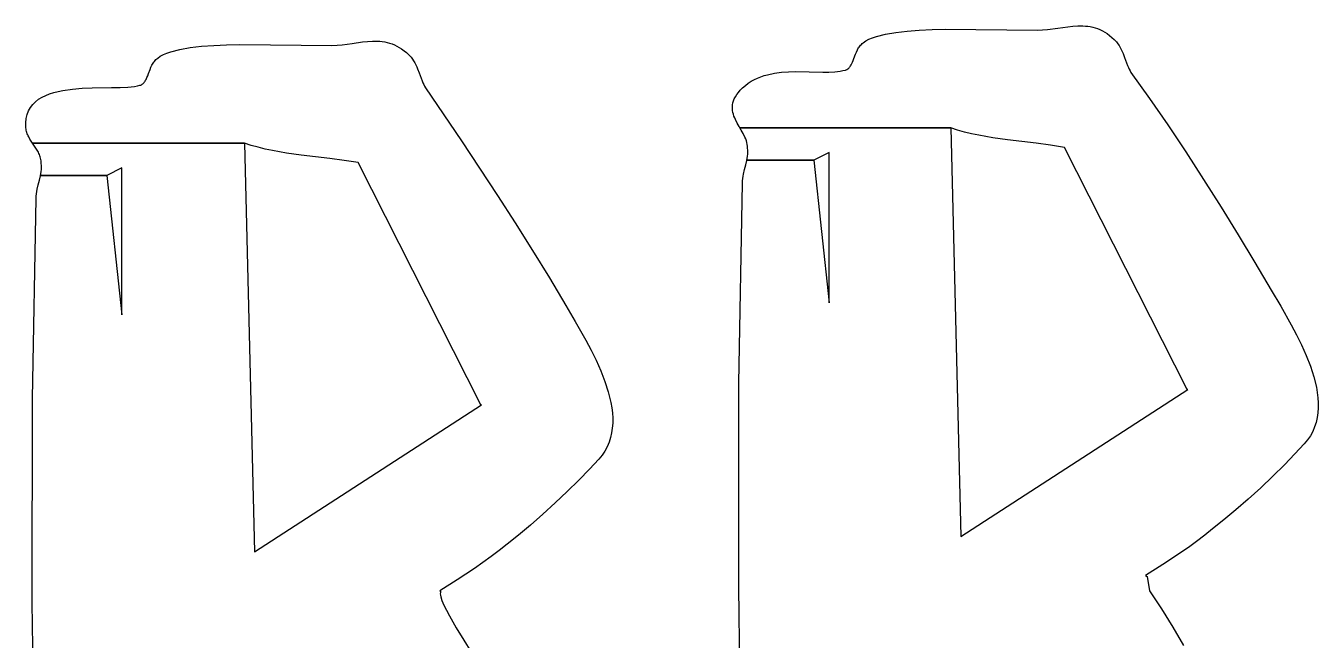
# Model space of a CAD drawing. Header units: millimetres. Extents: x 73 to 173, y -160 to -92.
# Drawn here: x 167.391 to 169.601, y -143.341 to -142.291 of the extents above; entities that cross this region are included whole.
import ezdxf

# ---------------------------------------------------------------- set-up
doc = ezdxf.new("R2010")
doc.units = ezdxf.units.MM
doc.layers.add('F.Silkscreen', color=41, linetype='CONTINUOUS', true_color=0xf2eda1)

msp = doc.modelspace()

# ---------------------------------------------------------------- linework, layer by layer
at = {"layer": 'F.Silkscreen', "linetype": 'CONTINUOUS'}
for p, q in [((168.918736, -142.297967), (168.940614, -142.29693)), ((168.940614, -142.29693), (168.963174, -142.296377)), ((168.963174, -142.296377), (169.120856, -142.298005)), ((169.129579, -142.297736), (169.138286, -142.296986)), ((169.138286, -142.296986), (169.155663, -142.294664)), ((169.155663, -142.294664), (169.172937, -142.292211)), ((169.172937, -142.292211), (169.181525, -142.291269)), ((169.181525, -142.291269), (169.190059, -142.290763)), ((169.190059, -142.290763), (169.198549, -142.290772)), ((169.198549, -142.290772), (169.202773, -142.291043)), ((169.202773, -142.291043), (169.206982, -142.291474)), ((169.206982, -142.291474), (169.211185, -142.292154)), ((169.211185, -142.292154), (169.215362, -142.293039)), ((169.215362, -142.293039), (169.219525, -142.294181)), ((169.219525, -142.294181), (169.223664, -142.295575)), ((169.223664, -142.295575), (169.22777, -142.29724)), ((167.949433, -142.320809), (167.966696, -142.318346)), ((167.966696, -142.318346), (167.97529, -142.317426)), ((167.97529, -142.317426), (167.983837, -142.316922)), ((167.983837, -142.316922), (167.992312, -142.316932)), ((167.992312, -142.316932), (167.996542, -142.3172)), ((167.996542, -142.3172), (168.000741, -142.317654)), ((168.000741, -142.317654), (168.004947, -142.318309)), ((168.004947, -142.318309), (168.009126, -142.319203)), ((168.822924, -142.319814), (168.827427, -142.31669)), ((168.827427, -142.31669), (168.832734, -142.313834)), ((168.832734, -142.313834), (168.838763, -142.311266)), ((168.838763, -142.311266), (168.845516, -142.308932)), ((168.845516, -142.308932), (168.860887, -142.304989)), ((168.860887, -142.304989), (168.878472, -142.301887)), ((168.878472, -142.301887), (168.89788, -142.299591)), ((168.89788, -142.299591), (168.918736, -142.297967)), ((169.120856, -142.298005), (169.129579, -142.297736)), ((169.22777, -142.29724), (169.23189, -142.299225)), ((169.23189, -142.299225), (169.235952, -142.30151)), ((169.235952, -142.30151), (169.240025, -142.304146)), ((169.240025, -142.304146), (169.244048, -142.307118)), ((169.244048, -142.307118), (169.248072, -142.310467)), ((169.248072, -142.310467), (169.252054, -142.314215)), ((169.252054, -142.314215), (169.256016, -142.318376)), ((169.256016, -142.318376), (169.258352, -142.321429)), ((167.621174, -142.342829), (167.626474, -142.339994)), ((167.626474, -142.339994), (167.632524, -142.337422)), ((167.632524, -142.337422), (167.639271, -142.335069)), ((167.639271, -142.335069), (167.654654, -142.331132)), ((167.654654, -142.331132), (167.672227, -142.328063)), ((167.672227, -142.328063), (167.691639, -142.325743)), ((167.691639, -142.325743), (167.712502, -142.324147)), ((167.712502, -142.324147), (167.734376, -142.323081)), ((167.734376, -142.323081), (167.756936, -142.322531)), ((167.756936, -142.322531), (167.91461, -142.324175)), ((167.91461, -142.324175), (167.923336, -142.323894)), ((167.923336, -142.323894), (167.932052, -142.32314)), ((167.932052, -142.32314), (167.949433, -142.320809)), ((168.009126, -142.319203), (168.01329, -142.320332)), ((168.01329, -142.320332), (168.017408, -142.32172)), ((168.017408, -142.32172), (168.021535, -142.323402)), ((168.021535, -142.323402), (168.025635, -142.325386)), ((168.025635, -142.325386), (168.029721, -142.327651)), ((168.029721, -142.327651), (168.033756, -142.330295)), ((168.033756, -142.330295), (168.037819, -142.333273)), ((168.037819, -142.333273), (168.041811, -142.336609)), ((168.041811, -142.336609), (168.045807, -142.34037)), ((168.045807, -142.34037), (168.049782, -142.344527)), ((168.807133, -142.346352), (168.809819, -142.339132)), ((168.809819, -142.339132), (168.811343, -142.335529)), ((168.811343, -142.335529), (168.813049, -142.332)), ((168.813049, -142.332), (168.814004, -142.330274)), ((168.814004, -142.330274), (168.815012, -142.328598)), ((168.815012, -142.328598), (168.81608, -142.326957)), ((168.81608, -142.326957), (168.817281, -142.325397)), ((168.817281, -142.325397), (168.818519, -142.323891)), ((168.818519, -142.323891), (168.819901, -142.322455)), ((168.819901, -142.322455), (168.821355, -142.321086)), ((168.821355, -142.321086), (168.822924, -142.319814)), ((169.258352, -142.321429), (169.26047, -142.324616)), ((169.26047, -142.324616), (169.262398, -142.327874)), ((169.262398, -142.327874), (169.264162, -142.331244)), ((169.264162, -142.331244), (169.265794, -142.334675)), ((169.265794, -142.334675), (169.267276, -142.338087)), ((169.267276, -142.338087), (169.269993, -142.345059)), ((167.603586, -142.365295), (167.605108, -142.361685)), ((167.605108, -142.361685), (167.606809, -142.358143)), ((167.606809, -142.358143), (167.607751, -142.35642)), ((167.607751, -142.35642), (167.608757, -142.354748)), ((167.608757, -142.354748), (167.609859, -142.353107)), ((167.609859, -142.353107), (167.611033, -142.351542)), ((167.611033, -142.351542), (167.612289, -142.350031)), ((167.612289, -142.350031), (167.613644, -142.348609)), ((167.613644, -142.348609), (167.615123, -142.347221)), ((167.615123, -142.347221), (167.616672, -142.345988)), ((167.616672, -142.345988), (167.621174, -142.342829)), ((168.049782, -142.344527), (168.052103, -142.347596)), ((168.052103, -142.347596), (168.054231, -142.350758)), ((168.054231, -142.350758), (168.05616, -142.354031)), ((168.05616, -142.354031), (168.057924, -142.357398)), ((168.057924, -142.357398), (168.059541, -142.360808)), ((168.059541, -142.360808), (168.061047, -142.364264)), ((168.79759, -142.363619), (168.798674, -142.362635)), ((168.798674, -142.362635), (168.799671, -142.361523)), ((168.799671, -142.361523), (168.800603, -142.360344)), ((168.800603, -142.360344), (168.801471, -142.359083)), ((168.801471, -142.359083), (168.802293, -142.357704)), ((168.802293, -142.357704), (168.80307, -142.356267)), ((168.80307, -142.356267), (168.804484, -142.353127)), ((168.804484, -142.353127), (168.805817, -142.349814)), ((168.805817, -142.349814), (168.807133, -142.346352)), ((169.269993, -142.345059), (169.275016, -142.358622)), ((169.275016, -142.358622), (169.276331, -142.361837)), ((169.276331, -142.361837), (169.277689, -142.364934)), ((167.594366, -142.386503), (167.595217, -142.385206)), ((167.595217, -142.385206), (167.596044, -142.383847)), ((167.596044, -142.383847), (167.596825, -142.382401)), ((167.596825, -142.382401), (167.59826, -142.379287)), ((167.59826, -142.379287), (167.599571, -142.37599)), ((167.599571, -142.37599), (167.600891, -142.372507)), ((167.600891, -142.372507), (167.603586, -142.365295)), ((168.061047, -142.364264), (168.06376, -142.371217)), ((168.06376, -142.371217), (168.068775, -142.384758)), ((168.068775, -142.384758), (168.070091, -142.38798)), ((168.631618, -142.385657), (168.636916, -142.382718)), ((168.636916, -142.382718), (168.642351, -142.380128)), ((168.642351, -142.380128), (168.647957, -142.377886)), ((168.647957, -142.377886), (168.653607, -142.375925)), ((168.653607, -142.375925), (168.659361, -142.374304)), ((168.659361, -142.374304), (168.671104, -142.371786)), ((168.671104, -142.371786), (168.683058, -142.370197)), ((168.683058, -142.370197), (168.695102, -142.369324)), ((168.695102, -142.369324), (168.707198, -142.369025)), ((168.707198, -142.369025), (168.753683, -142.370058)), ((168.753683, -142.370058), (168.764344, -142.370008)), ((168.764344, -142.370008), (168.774424, -142.369482)), ((168.774424, -142.369482), (168.783819, -142.368304)), ((168.783819, -142.368304), (168.788227, -142.367397)), ((168.788227, -142.367397), (168.792406, -142.366318)), ((168.792406, -142.366318), (168.793873, -142.365843)), ((168.793873, -142.365843), (168.795203, -142.365232)), ((168.795203, -142.365232), (168.796435, -142.364485)), ((168.796435, -142.364485), (168.79759, -142.363619)), ((169.277689, -142.364934), (169.27915, -142.367878)), ((169.27915, -142.367878), (169.280728, -142.370684)), ((169.280728, -142.370684), (169.31224, -142.414933)), ((167.425176, -142.409717), (167.431943, -142.407028)), ((167.431943, -142.407028), (167.439138, -142.404719)), ((167.439138, -142.404719), (167.446651, -142.402803)), ((167.446651, -142.402803), (167.454471, -142.401198)), ((167.454471, -142.401198), (167.470835, -142.398839)), ((167.470835, -142.398839), (167.487731, -142.397422)), ((167.487731, -142.397422), (167.50476, -142.396696)), ((167.50476, -142.396696), (167.537554, -142.39625)), ((167.537554, -142.39625), (167.552469, -142.396087)), ((167.552469, -142.396087), (167.565803, -142.395544)), ((167.565803, -142.395544), (167.577206, -142.394435)), ((167.577206, -142.394435), (167.582004, -142.393573)), ((167.582004, -142.393573), (167.586175, -142.392477)), ((167.586175, -142.392477), (167.58761, -142.39201)), ((167.58761, -142.39201), (167.588943, -142.391396)), ((167.588943, -142.391396), (167.590185, -142.390647)), ((167.590185, -142.390647), (167.591358, -142.389764)), ((167.591358, -142.389764), (167.592433, -142.388794)), ((167.592433, -142.388794), (167.593431, -142.387684)), ((167.593431, -142.387684), (167.594366, -142.386503)), ((168.070091, -142.38798), (168.071441, -142.391092)), ((168.071441, -142.391092), (168.072914, -142.394044)), ((168.072914, -142.394044), (168.074485, -142.396839)), ((168.074485, -142.396839), (168.136077, -142.487666)), ((168.606718, -142.408297), (168.609467, -142.404554)), ((168.609467, -142.404554), (168.612756, -142.400742)), ((168.612756, -142.400742), (168.616557, -142.396839)), ((168.616557, -142.396839), (168.62142, -142.392688)), ((168.62142, -142.392688), (168.626445, -142.388985)), ((168.626445, -142.388985), (168.631618, -142.385657)), ((167.399271, -142.430161), (167.403205, -142.425023)), ((167.403205, -142.425023), (167.407828, -142.420452)), ((167.407828, -142.420452), (167.413078, -142.416391)), ((167.413078, -142.416391), (167.418881, -142.412821)), ((167.418881, -142.412821), (167.425176, -142.409717)), ((168.599245, -142.429165), (168.599524, -142.425838)), ((168.599248, -142.432432), (168.599245, -142.429165)), ((168.599524, -142.425838), (168.600161, -142.422461)), ((168.600161, -142.422461), (168.601185, -142.419024)), ((168.601185, -142.419024), (168.602587, -142.415527)), ((168.602587, -142.415527), (168.604418, -142.411952)), ((168.604418, -142.411952), (168.606718, -142.408297)), ((169.31224, -142.414933), (169.34353, -142.460302)), ((167.39124, -142.456794), (167.391953, -142.449156)), ((167.391953, -142.449156), (167.393585, -142.442173)), ((167.393585, -142.442173), (167.396018, -142.435841)), ((167.396018, -142.435841), (167.399271, -142.430161)), ((168.599587, -142.435645), (168.599248, -142.432432)), ((168.600161, -142.438799), (168.599587, -142.435645)), ((168.600968, -142.441947), (168.600161, -142.438799)), ((168.602001, -142.445057), (168.600968, -142.441947)), ((168.603191, -142.448106), (168.602001, -142.445057)), ((168.604575, -142.451151), (168.603191, -142.448106)), ((168.607666, -142.457166), (168.604575, -142.451151)), ((167.391433, -142.465164), (167.39124, -142.456794)), ((167.391622, -142.467305), (167.391433, -142.465164)), ((167.391953, -142.469384), (167.391622, -142.467305)), ((167.392399, -142.471403), (167.391953, -142.469384)), ((167.392964, -142.473376), (167.392399, -142.471403)), ((167.393644, -142.475289), (167.392964, -142.473376)), ((168.611019, -142.463154), (168.607666, -142.457166)), ((168.612169, -142.465164), (168.611019, -142.463154)), ((168.614483, -142.469127), (168.612169, -142.465164)), ((168.612169, -142.465164), (168.972607, -142.465164)), ((168.972607, -142.465164), (168.612169, -142.465164)), ((168.617785, -142.475103), (168.614483, -142.469127)), ((168.972607, -142.465164), (168.990069, -143.164178)), ((168.984408, -142.468981), (168.972607, -142.465164)), ((168.99631, -142.47239), (168.984408, -142.468981)), ((169.00831, -142.475332), (168.99631, -142.47239)), ((169.34353, -142.460302), (169.374476, -142.506514)), ((167.394386, -142.477158), (167.393644, -142.475289)), ((167.395213, -142.479018), (167.394386, -142.477158)), ((167.396126, -142.480823), (167.395213, -142.479018)), ((167.398139, -142.48433), (167.396126, -142.480823)), ((167.40034, -142.487785), (167.398139, -142.48433)), ((167.402809, -142.491296), (167.40034, -142.487785)), ((167.405045, -142.49456), (167.402809, -142.491296)), ((167.402809, -142.491296), (167.76494, -142.491296)), ((167.76494, -142.491296), (167.402809, -142.491296)), ((167.407393, -142.497999), (167.405045, -142.49456)), ((167.76494, -142.491296), (167.78236, -143.190333)), ((167.776697, -142.495162), (167.76494, -142.491296)), ((167.7886, -142.498512), (167.776697, -142.495162)), ((168.136077, -142.487666), (168.197647, -142.580684)), ((168.620733, -142.48116), (168.617785, -142.475103)), ((168.622015, -142.484211), (168.620733, -142.48116)), ((168.623129, -142.487296), (168.622015, -142.484211)), ((168.624039, -142.490423), (168.623129, -142.487296)), ((168.624706, -142.49357), (168.624039, -142.490423)), ((168.625139, -142.496776), (168.624706, -142.49357)), ((169.020418, -142.47793), (169.00831, -142.475332)), ((169.03259, -142.48021), (169.020418, -142.47793)), ((169.044833, -142.482234), (169.03259, -142.48021)), ((169.069442, -142.485677), (169.044833, -142.482234)), ((169.118747, -142.491513), (169.069442, -142.485677)), ((169.143221, -142.494688), (169.118747, -142.491513)), ((169.167342, -142.498569), (169.143221, -142.494688)), ((167.4097, -142.501498), (167.407393, -142.497999)), ((167.411832, -142.505104), (167.4097, -142.501498)), ((167.412781, -142.506992), (167.411832, -142.505104)), ((167.4137, -142.508871), (167.412781, -142.506992)), ((167.41454, -142.510844), (167.4137, -142.508871)), ((167.415295, -142.512818), (167.41454, -142.510844)), ((167.415974, -142.514875), (167.415295, -142.512818)), ((167.416522, -142.517), (167.415974, -142.514875)), ((167.416966, -142.519192), (167.416522, -142.517)), ((167.800637, -142.501487), (167.7886, -142.498512)), ((167.812736, -142.504088), (167.800637, -142.501487)), ((167.82489, -142.506373), (167.812736, -142.504088)), ((167.837131, -142.508395), (167.82489, -142.506373)), ((167.861757, -142.511831), (167.837131, -142.508395)), ((167.911051, -142.517653), (167.861757, -142.511831)), ((167.935498, -142.520868), (167.911051, -142.517653)), ((168.623967, -142.520385), (168.624537, -142.517472)), ((168.624537, -142.517472), (168.625157, -142.513829)), ((168.625268, -142.500032), (168.625139, -142.496776)), ((168.625157, -142.513829), (168.625558, -142.510262)), ((168.625659, -142.503346), (168.625268, -142.500032)), ((168.625558, -142.510262), (168.625742, -142.506768)), ((168.625742, -142.506768), (168.625659, -142.503346)), ((168.764803, -142.507287), (168.738636, -142.520385)), ((168.764803, -142.764524), (168.764803, -142.507287)), ((169.376627, -142.912768), (169.167342, -142.498569)), ((169.374476, -142.506514), (169.404993, -142.553427)), ((167.416866, -142.543632), (167.417451, -142.539991)), ((167.4173, -142.521443), (167.416966, -142.519192)), ((167.417512, -142.523784), (167.4173, -142.521443)), ((167.417451, -142.539991), (167.417864, -142.536432)), ((167.417575, -142.526185), (167.417512, -142.523784)), ((167.417974, -142.529524), (167.417575, -142.526185)), ((167.417864, -142.536432), (167.418048, -142.532909)), ((167.418048, -142.532909), (167.417974, -142.529524)), ((167.555642, -142.533455), (167.529499, -142.546531)), ((167.555642, -142.78486), (167.555642, -142.533455)), ((167.959673, -142.524746), (167.935498, -142.520868)), ((168.168955, -142.938922), (167.959673, -142.524746)), ((168.618316, -142.544181), (168.620085, -142.536432)), ((168.620085, -142.536432), (168.622015, -142.528726)), ((168.622015, -142.528726), (168.623792, -142.52119)), ((168.623792, -142.52119), (168.623967, -142.520385)), ((168.623967, -142.520385), (168.738636, -142.520385)), ((168.738636, -142.520385), (168.623967, -142.520385)), ((168.738636, -142.520385), (168.764803, -142.764524)), ((167.412389, -142.562573), (167.414314, -142.554899)), ((167.414314, -142.554899), (167.416109, -142.54734)), ((167.416109, -142.54734), (167.416282, -142.546531)), ((167.416282, -142.546531), (167.416866, -142.543632)), ((167.416282, -142.546531), (167.529499, -142.546531)), ((167.529499, -142.546531), (167.416282, -142.546531)), ((167.529499, -142.546531), (167.555642, -142.78486)), ((168.610298, -142.901841), (168.616557, -142.559611)), ((168.616557, -142.559611), (168.616686, -142.555771)), ((168.616686, -142.555771), (168.617054, -142.55192)), ((168.617054, -142.55192), (168.617604, -142.548049)), ((168.617604, -142.548049), (168.618316, -142.544181)), ((169.404993, -142.553427), (169.434949, -142.60074)), ((167.408857, -142.585777), (167.408982, -142.58193)), ((167.408982, -142.58193), (167.409361, -142.57807)), ((167.409361, -142.57807), (167.409916, -142.574203)), ((167.409916, -142.574203), (167.410651, -142.57034)), ((167.410651, -142.57034), (167.412389, -142.562573)), ((168.197647, -142.580684), (168.227928, -142.627666)), ((167.402627, -142.927991), (167.408857, -142.585777)), ((169.434949, -142.60074), (169.464245, -142.648237)), ((168.227928, -142.627666), (168.257609, -142.674782)), ((169.464245, -142.648237), (169.492801, -142.69562)), ((168.257609, -142.674782), (168.286452, -142.721917)), ((169.492801, -142.69562), (169.520524, -142.742727)), ((168.286452, -142.721917), (168.314261, -142.768885)), ((169.520524, -142.742727), (169.536856, -142.770292)), ((168.314261, -142.768885), (168.3306, -142.796472)), ((169.536856, -142.770292), (169.554914, -142.801995)), ((168.3306, -142.796472), (168.348678, -142.828175)), ((169.554914, -142.801995), (169.56392, -142.819011)), ((169.56392, -142.819011), (169.572539, -142.836558)), ((168.348678, -142.828175), (168.357678, -142.845177)), ((168.357678, -142.845177), (168.36629, -142.862732)), ((169.572539, -142.836558), (169.580529, -142.854484)), ((168.36629, -142.862732), (168.374284, -142.880633)), ((169.580529, -142.854484), (169.587564, -142.872628)), ((168.374284, -142.880633), (168.3813, -142.898773)), ((169.587564, -142.872628), (169.59337, -142.89081)), ((169.59337, -142.89081), (169.597712, -142.908871)), ((168.3813, -142.898773), (168.387143, -142.916967)), ((168.610022, -143.251551), (168.610298, -142.901841)), ((168.990069, -143.164178), (169.378078, -142.912768)), ((169.378078, -142.912768), (169.376627, -142.912768)), ((169.597712, -142.908871), (169.599242, -142.917809)), ((167.40233, -143.277707), (167.402627, -142.927991)), ((168.387143, -142.916967), (168.39146, -142.935027)), ((168.39146, -142.935027), (168.392976, -142.943993)), ((169.599242, -142.917809), (169.600284, -142.926674)), ((169.600284, -142.926674), (169.600821, -142.935426)), ((169.600821, -142.935426), (169.600821, -142.944027)), ((167.78236, -143.190333), (168.170401, -142.938922)), ((168.170401, -142.938922), (168.168955, -142.938922)), ((168.392976, -142.943993), (168.394045, -142.95284)), ((168.394045, -142.95284), (168.394594, -142.961581)), ((169.600264, -142.952491), (169.599069, -142.960799)), ((169.600821, -142.944027), (169.600264, -142.952491)), ((168.393996, -142.978646), (168.392834, -142.986931)), ((168.394594, -142.970204), (168.393996, -142.978646)), ((168.394594, -142.961581), (168.394594, -142.970204)), ((169.594733, -142.976777), (169.591488, -142.984428)), ((169.597241, -142.968877), (169.594733, -142.976777)), ((169.599069, -142.960799), (169.597241, -142.968877)), ((168.388484, -143.002931), (168.385249, -143.010569)), ((168.39099, -142.995035), (168.388484, -143.002931)), ((168.392834, -142.986931), (168.39099, -142.995035)), ((169.582746, -142.998944), (169.57719, -143.005764)), ((169.587517, -142.99182), (169.582746, -142.998944)), ((169.591488, -142.984428), (169.587517, -142.99182)), ((168.376532, -143.025109), (168.370944, -143.031929)), ((168.38128, -143.017965), (168.376532, -143.025109)), ((168.385249, -143.010569), (168.38128, -143.017965)), ((169.561181, -143.022999), (169.543058, -143.041565)), ((169.57719, -143.005764), (169.561181, -143.022999)), ((168.370944, -143.031929), (168.354967, -143.049144)), ((169.543058, -143.041565), (169.523318, -143.060941)), ((168.33681, -143.067732), (168.317065, -143.087111)), ((168.354967, -143.049144), (168.33681, -143.067732)), ((169.523318, -143.060941), (169.502531, -143.080619)), ((168.317065, -143.087111), (168.296275, -143.106783)), ((169.502531, -143.080619), (169.481249, -143.100012)), ((168.296275, -143.106783), (168.275042, -143.126168)), ((169.481249, -143.100012), (169.460094, -143.118596)), ((168.275042, -143.126168), (168.25383, -143.144753)), ((169.439562, -143.135809), (169.420247, -143.151121)), ((169.460094, -143.118596), (169.439562, -143.135809)), ((168.25383, -143.144753), (168.233308, -143.161954)), ((169.420247, -143.151121), (169.406895, -143.161862)), ((168.214005, -143.177262), (168.200661, -143.188017)), ((168.233308, -143.161954), (168.214005, -143.177262)), ((169.393094, -143.172386), (169.378946, -143.182663)), ((169.406895, -143.161862), (169.393094, -143.172386)), ((168.186866, -143.198537), (168.172673, -143.208827)), ((168.200661, -143.188017), (168.186866, -143.198537)), ((169.3498, -143.202539), (169.335002, -143.212208)), ((169.364473, -143.192705), (169.3498, -143.202539)), ((169.378946, -143.182663), (169.364473, -143.192705)), ((168.158221, -143.218856), (168.143558, -143.228728)), ((168.172673, -143.208827), (168.158221, -143.218856)), ((169.335002, -143.212208), (169.305403, -143.231034)), ((168.128764, -143.238372), (168.099182, -143.257205)), ((168.143558, -143.228728), (168.128764, -143.238372)), ((169.305403, -143.231034), (169.308344, -143.232483)), ((169.308344, -143.232483), (169.312684, -143.257205)), ((168.099182, -143.257205), (168.100648, -143.258638)), ((168.100014, -143.260127), (168.099825, -143.26201)), ((168.099825, -143.26201), (168.100014, -143.264345)), ((168.100648, -143.258638), (168.100014, -143.260127)), ((168.100014, -143.264345), (168.100585, -143.267079)), ((168.100585, -143.267079), (168.102709, -143.273579)), ((168.612636, -143.426631), (168.610022, -143.251551)), ((169.312684, -143.257205), (169.33287, -143.287906)), ((167.404949, -143.45278), (167.40233, -143.277707)), ((168.102709, -143.273579), (168.105999, -143.281332)), ((168.105999, -143.281332), (168.110292, -143.29009)), ((168.110292, -143.29009), (168.115357, -143.299659)), ((169.33287, -143.287906), (169.352098, -143.319015)), ((168.115357, -143.299659), (168.127177, -143.32025)), ((168.127177, -143.32025), (168.139922, -143.341286)), ((169.352098, -143.319015), (169.370449, -143.350509)), ((168.139922, -143.341286), (168.152144, -143.361031))]:
    msp.add_line(p, q, dxfattribs=at)

doc.saveas('drawing.dxf')
